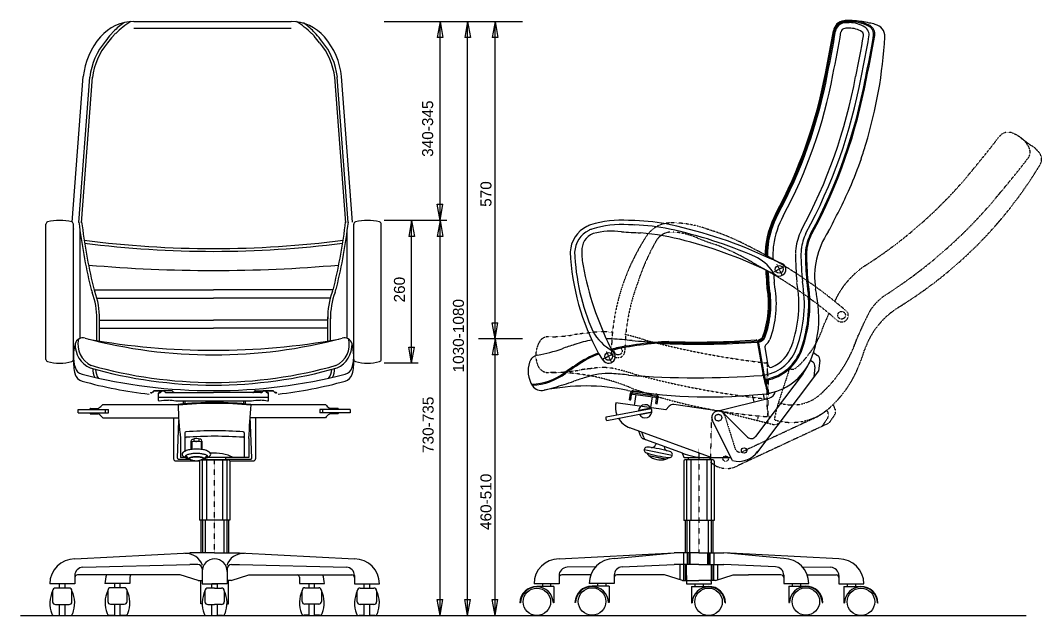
# Model space of a CAD drawing. Header units: millimetres. Extents: x 3929 to 9958, y 1973 to 3963.
# Drawn here: x 3929 to 5786, y 2880 to 3963 of the extents above; entities that cross this region are included whole.
import ezdxf

# ---------------------------------------------------------------- set-up
doc = ezdxf.new("R2010")
doc.units = ezdxf.units.MM
doc.linetypes.add('AKS1', pattern=[0.024, 0.01, -0.002, 0, -0.002, 0.01])
doc.linetypes.add('NOKTALI', pattern=[0.001, 0, -0.001])
for name, color, linetype in [('4', 1, 'NOKTALI'), ('axis', 40, 'AKS1'), ('chair', 250, 'Continuous'), ('dim', 4, 'Continuous'), ('size', 3, 'Continuous')]:
    doc.layers.add(name, color=color, linetype=linetype)
doc.styles.get("Standard").update_dxf_attribs({"font": 'arial.ttf'})

msp = doc.modelspace()

# ---------------------------------------------------------------- linework, layer by layer
at = {"color": 5}
msp.add_line((3928.6, 2880.2), (5758.3, 2880.2), dxfattribs=at)
at = {"layer": '4', "linetype": 'NOKTALI'}
for p, q in [((5015.1, 3349.2), (5015.5, 3349.2)), ((5286.9, 3337.6), (5286, 3276.3)), ((5327, 3327.4), (5307.9, 3269.4)), ((5288.8, 3305.2), (5287.9, 3244.1)), ((5201, 3251.9), (5296.5, 3228.1)), ((5395.2, 3253.6), (5397.4, 3248.8)), ((5406.5, 3263.6), (5410.6, 3254.9)), ((5184.1, 3159.3), (5185.9, 3240.4)), ((5209.7, 3243.8), (5228.4, 3184)), ((5371.9, 3238.8), (5241.8, 3178.1)), ((5270.8, 3243.4), (5268.7, 3235.1)), ((5290.7, 3242.5), (5287.6, 3230.4)), ((5287.7, 3243.3), (5290.7, 3242.5)), ((5396.6, 3239.1), (5386, 3223.8)), ((5409.7, 3245.3), (5399.1, 3230)), ((5399.1, 3230), (5233, 3152.5))]:
    msp.add_line(p, q, dxfattribs=at)
for centre, radius in [((5422.3, 3426.3), 7), ((5016, 3361.2), 7), ((5198.1, 3240.1), 6.09), ((5211.3, 3165.5), 4.87)]:
    msp.add_circle(centre, radius, dxfattribs=at)
for centre, radius, start, end in [((5725.1, 3739.2), 20, 60.2109, 142.4578), ((5715.5, 3705.9), 54.3, 29.4104, 68.9499), ((4099.8, 4988.2), 2029.7, 320.2265, 322.4578), ((5910.7, 3948.6), 257.2, 230.6482, 236.1314), ((5738.9, 3688.8), 54.3, 42.5878, 58.3729), ((5746.2, 3723.2), 19, 322.1273, 29.4104), ((5766, 3710.1), 20, 328.9636, 50.2816), ((5125.1, 4096.9), 768.6, 301.7583, 328.8813), ((4107.7, 4997.5), 2094.7, 319.805, 322.1273), ((5028.9, 4203.7), 813.8, 302.3848, 320.8262), ((5028.9, 4203.7), 878.8, 302.4706, 320.8038), ((5112.1, 3540.6), 53.7, 90.1792, 146.7505), ((5112.5, 3400.8), 193.6, 70.0747, 90.1792), ((5392.1, 3357.1), 388.5, 146.7505, 179.3727), ((5113.4, 3544.3), 33.4, 85.6583, 150.6064), ((5105.6, 3441.3), 136.8, 66.4502, 85.6583), ((5436.3, 4279.7), 764.6, 248.8342, 251.4492), ((5142.3, 3454.7), 133, 69.3529, 74.2227), ((5070.8, 3217.6), 380.5, 62.0328, 71.8611), ((5438.8, 3361), 406.9, 150.6064, 162.1198), ((5029.6, 3131.6), 453.7, 58.4583, 68.8876), ((4879.8, 2796.3), 842.7, 50.8609, 63.9972), ((4887.6, 2807.5), 805.6, 49.1375, 61.9109), ((5559.5, 3378.3), 167.5, 124.4175, 144.0075), ((5392.1, 3357.1), 364.1, 159.268, 179.3747), ((5595.1, 3358.5), 208, 145.3542, 149.6556), ((6078.7, 3122.2), 745.9, 152.7594, 153.7877), ((5559.5, 3378.3), 102.5, 124.9712, 144.0075), ((4895.6, 2800.1), 829.8, 49.6641, 51.5456), ((5601.4, 3316.6), 145.1, 117.9606, 161.1179), ((5595.1, 3358.5), 143, 145.3542, 148.9999), ((6078.7, 3122.2), 745.9, 155.6417, 156.9693), ((5422.3, 3426.3), 12.2, 231.7294, 30.9516), ((6078.7, 3122.2), 680.9, 152.9181, 157.1809), ((5226.5, 3458.7), 171, 311.5954, 341.7613), ((4899.8, 3596.5), 525.2, 338.6405, 339.6673), ((4889, 3368.3), 19, 89.2757, 150.4787), ((4892.6, 3647.2), 260, 269.2757, 279.4038), ((4987.6, 3073.6), 321.5, 95.0925, 99.4038), ((4968.9, 3248.3), 145.9, 93.7187, 93.8775), ((4988, 3221.7), 174.5, 84.2393, 99.4098), ((4891.3, 2827.4), 580.4, 72.8048, 76.3942), ((4988, 3221.7), 174.5, 75.6873, 76.1978), ((5455.3, 4840.2), 1510.2, 254.9396, 263.5279), ((5226.5, 3458.7), 236, 312.3967, 342.1169), ((4899.8, 3596.5), 590.2, 337.3404, 339.5109), ((4915.1, 3353.5), 49, 150.4787, 202.8512), ((5175.7, 3449.2), 300.8, 335.6972, 343.4633), ((5015.6, 3361.2), 12, 179.3727, 267.4853), ((5016, 3361.2), 12, 267.4853, 359.3747), ((4888.4, 3342.2), 20, 202.8512, 272.431), ((4892.6, 3647.2), 325, 269.2757, 279.4038), ((4987.6, 3073.6), 256.5, 94.412, 99.4038), ((4987.6, 3073.6), 256.5, 95.0925, 99.4038), ((4988, 3221.7), 109.5, 75.6873, 100.5927), ((4891.3, 2827.4), 515.4, 72.6756, 76.0935), ((5284.9, 3337.6), 2, 359.1553, 83.5279), ((5623.2, 3341.3), 336.3, 180.6088, 186.1821), ((5328.8, 3326.6), 2, 70.8476, 158.1871), ((5332.6, 3339.8), 11.7, 254.4408, 308.8987), ((5265.9, 3408.6), 202, 311.581, 335.6722), ((4897.5, 2952.2), 370.2, 67.5157, 91.1711), ((5455.3, 4840.2), 1575.2, 254.8938, 263.7468), ((5355.2, 4181.5), 942, 250.3923, 265.7756), ((5284, 3276.4), 2, 263.7468, 359.1553), ((5592.6, 3278.6), 306.6, 180.4284, 186.4642), ((5309.8, 3268.8), 2, 161.7553, 252.2668), ((5332.6, 3340.2), 77, 252.2668, 313.5274), ((5198.1, 3240.1), 12.2, 17.3904, 178.7054), ((5574.5, 3186.9), 279.1, 162.8835, 169.4929), ((5331.2, 3335), 103.6, 253.3556, 311.581), ((5322.4, 3342.7), 115.1, 294.495, 309.2709), ((5401.7, 3250.8), 9.74, 325.1735, 25), ((5285.9, 3244.1), 2, 265.7756, 359.1553), ((5300, 3242.3), 14.6, 255.9989, 321.7713), ((5302.1, 3237.6), 2, 161.7553, 253.3556), ((5388.6, 3244.7), 9.74, 325.1735, 25), ((5237.7, 3187), 9.74, 197.3915, 295), ((5213.2, 3189.6), 42, 226.1384, 298.0434)]:
    msp.add_arc(centre, radius, start, end, dxfattribs=at)
at = {"layer": 'axis'}
for p, q in [((5317.1, 3513.9), (5299.3, 3505.3)), ((5304.3, 3519.1), (5313.3, 3500.2)), ((5006.7, 3355.4), (4988.8, 3346.9)), ((4994.3, 3360.1), (5003, 3341.7)), ((4994.3, 3360.1), (5003, 3341.7))]:
    msp.add_line(p, q, dxfattribs=at)
at = {"layer": 'axis', "linetype": 'AKS1'}
for p, q in [((5162.8, 3183.4), (5162.8, 2994.1)), ((4281.8, 2994.2), (4281.8, 3163.5))]:
    msp.add_line(p, q, dxfattribs=at)
at = {"layer": 'chair'}
for p, q in [((4134.8, 3960.6), (4420.9, 3960.6)), ((4134.8, 3948.5), (4420.9, 3948.5)), ((4022.8, 3595.9), (4042.8, 3860.6)), ((4034.9, 3595), (4054.9, 3859.6)), ((4039.8, 3594.6), (4059.8, 3859.3)), ((4520.2, 3594.6), (4500.2, 3859.3)), ((4525, 3595), (4505, 3859.6)), ((4532.8, 3595.9), (4512.8, 3860.6)), ((3975, 3345.9), (3975, 3592.2)), ((3975, 3352.1), (3975, 3586.1)), ((4025, 3342.2), (4025, 3592.2)), ((4535, 3342.2), (4535, 3592.2)), ((4585, 3345.9), (4585, 3592.2)), ((4585, 3352.1), (4585, 3586.1)), ((4037, 3384.2), (4037, 3579.2)), ((4522.9, 3384.2), (4522.9, 3579.2)), ((4062.7, 3472.7), (4280, 3472.7)), ((4067.7, 3457.7), (4280, 3457.7)), ((4497.2, 3472.7), (4280, 3472.7)), ((4492.3, 3457.7), (4280, 3457.7)), ((4067.5, 3380.3), (4067.5, 3420.5)), ((4072.5, 3379.4), (4072.5, 3423.2)), ((4487.5, 3379.4), (4487.5, 3423.2)), ((4492.5, 3380.3), (4492.5, 3420.5)), ((4072.5, 3417.7), (4280, 3417.7)), ((4072.5, 3402.7), (4280, 3402.7)), ((4487.5, 3417.7), (4280, 3417.7)), ((4487.5, 3402.7), (4280, 3402.7)), ((5269, 3379.8), (5279.7, 3317.4)), ((5270.6, 3379.5), (5280.9, 3319.5)), ((5282.8, 3367.9), (5288.3, 3335.6)), ((5006.7, 3355.4), (4988.8, 3346.9)), ((5365.8, 3344.5), (5370, 3341.4)), ((5371.1, 3358.7), (5378.7, 3352.9)), ((5382.5, 3344), (5380.3, 3325.5)), ((5380.3, 3325.5), (5267.3, 3175.6)), ((5373.8, 3332.4), (5371.6, 3314)), ((5352.2, 3320.6), (5265.8, 3205.9)), ((4170.8, 3288.2), (4168.5, 3285.9)), ((4170.7, 3288.3), (4168.6, 3286.1)), ((4172.1, 3288.9), (4188.9, 3288.9)), ((4188.9, 3288.8), (4172.2, 3288.8)), ((4185.7, 3288.3), (4183.4, 3286)), ((4203.8, 3288.9), (4187.1, 3288.9)), ((4190.3, 3288.3), (4192.4, 3286.1)), ((4190.3, 3288.2), (4192.5, 3286.1)), ((4205.2, 3288.3), (4207.4, 3286.1)), ((4354.7, 3288.3), (4352.5, 3286.1)), ((4354.6, 3288.2), (4352.5, 3286.1)), ((4356, 3288.8), (4372.8, 3288.8)), ((4369.7, 3288.3), (4367.5, 3286.1)), ((4369.6, 3288.2), (4367.5, 3286.1)), ((4371, 3288.8), (4387.8, 3288.8)), ((4387.8, 3288.9), (4371.1, 3288.9)), ((4374.2, 3288.3), (4376.4, 3286.1)), ((4374.2, 3288.2), (4376.5, 3285.9)), ((4389.2, 3288.3), (4391.4, 3286.1)), ((4389.2, 3288.2), (4391.5, 3285.9)), ((5043.7, 3288.8), (5084.4, 3283.1)), ((4166, 3285.6), (4167.2, 3285.6)), ((4167.6, 3285.5), (4166, 3285.5)), ((4179.9, 3271.3), (4179.9, 3284.6)), ((4379.9, 3276.6), (4179.9, 3276.6)), ((4182.5, 3285.6), (4180.9, 3285.6)), ((4181.3, 3270.3), (4181.3, 3270.3)), ((4193.9, 3285.6), (4280, 3285.6)), ((4348.6, 3270.3), (4211.2, 3270.3)), ((4225.3, 3265.1), (4225.3, 3270.3)), ((4228.3, 3265.4), (4228.3, 3270.3)), ((4366.1, 3285.6), (4280, 3285.6)), ((4335, 3265.3), (4335, 3270.3)), ((4338, 3265.1), (4338, 3270.3)), ((4377.3, 3285.5), (4378.9, 3285.5)), ((4378.9, 3285.6), (4377.8, 3285.6)), ((4378.9, 3270.3), (4378.6, 3270.3)), ((4379.9, 3271.3), (4379.9, 3284.6)), ((4392.3, 3285.5), (4393.9, 3285.5)), ((4393.9, 3285.6), (4392.8, 3285.6)), ((5036.4, 3272.6), (5038.1, 3284.6)), ((5036.4, 3272.6), (5038.9, 3272.3)), ((5038.9, 3272.3), (5040.2, 3281.4)), ((5042.4, 3283.1), (5083.6, 3277.3)), ((5043.3, 3285.5), (5083.9, 3279.8)), ((5045.5, 3262.5), (5048.3, 3282.3)), ((5075.4, 3258.3), (5078.2, 3278.1)), ((5084.5, 3265.9), (5085.8, 3275)), ((5087, 3265.5), (5088.6, 3277.5)), ((5195.2, 3251.9), (5290.6, 3275.7)), ((5259.8, 3281.2), (5262.8, 3268.8)), ((5279.4, 3283.1), (5281.7, 3273.5)), ((4033.5, 3249), (4033.5, 3255)), ((4033.5, 3255), (4088.5, 3255)), ((4055.5, 3255), (4055.5, 3256.5)), ((4056, 3257), (4069.6, 3257)), ((4078.5, 3264), (4215.3, 3264)), ((4083.5, 3249), (4083.5, 3255)), ((4088.5, 3249), (4088.5, 3255)), ((4347.8, 3264), (4483.3, 3264)), ((4528.3, 3255), (4473.3, 3255)), ((4473.3, 3255), (4473.3, 3249)), ((4478.3, 3255), (4478.3, 3249)), ((4505.8, 3257), (4492.3, 3257)), ((4506.3, 3256.5), (4506.3, 3255)), ((4528.3, 3255), (4528.3, 3249)), ((4994.2, 3241.6), (5075.8, 3257)), ((4995.4, 3235.2), (5077, 3250.7)), ((5011.8, 3267.3), (5011.2, 3263.8)), ((5102.5, 3254.5), (5011.8, 3267.3)), ((5053.2, 3253.6), (5075.4, 3257.8)), ((5084.5, 3265.9), (5087, 3265.5)), ((5102.5, 3254.5), (5108.7, 3260.9)), ((5199.8, 3252.2), (5117, 3263.8)), ((4033.5, 3249), (4088.5, 3249)), ((4055.5, 3247.5), (4055.5, 3249)), ((4056, 3247), (4069.5, 3247)), ((4078.5, 3240), (4216.4, 3240)), ((4207.3, 3240), (4207.3, 3165.5)), ((4214.4, 3166.6), (4216.7, 3235.2)), ((4483.3, 3240), (4346.5, 3240)), ((4349.3, 3166.6), (4346.7, 3242.5)), ((4356.3, 3240), (4356.3, 3165.5)), ((4528.3, 3249), (4473.3, 3249)), ((4505.8, 3247), (4492.3, 3247)), ((4506.3, 3249), (4506.3, 3247.5)), ((5054.7, 3245.7), (5077, 3249.9)), ((5223.7, 3162.2), (5187.2, 3234.6)), ((5206.6, 3248.8), (5251.2, 3204.8)), ((5187.1, 3167.1), (5037, 3221.7)), ((5056.9, 3205.8), (5053.3, 3215.8)), ((5062.5, 3203.8), (5058.9, 3213.7)), ((4219.8, 3202.2), (4219.8, 3167.4)), ((4227.8, 3212.2), (4227.8, 3206.3)), ((4227.8, 3206.3), (4227.8, 3179.1)), ((4238.7, 3196.7), (4238.7, 3182.4)), ((4240.2, 3196.1), (4240.2, 3182.4)), ((4244.2, 3201.3), (4244.2, 3196.7)), ((4247.5, 3196.9), (4248.7, 3196.9)), ((4253.2, 3201.6), (4253.2, 3196.6)), ((4257.2, 3195.9), (4257.2, 3182.4)), ((4258.7, 3197.1), (4258.7, 3182.4)), ((4335.8, 3212.2), (4335.8, 3206.3)), ((4335.8, 3206.3), (4335.8, 3167.4)), ((4343.8, 3202.2), (4343.8, 3167.4)), ((5132.9, 3175.4), (5061.3, 3201.5)), ((5063.4, 3182.4), (5114.3, 3171.7)), ((5084.4, 3193), (5083.7, 3190.9)), ((4211.3, 3161.5), (4254.3, 3161.5)), ((4216.4, 3164.5), (4237.6, 3164.5)), ((4229.3, 3167.4), (4219.8, 3167.4)), ((4227.8, 3168.1), (4227.8, 3167.4)), ((4254.3, 3161.5), (4254.3, 3053.5)), ((4256.3, 3163.5), (4307.3, 3163.5)), ((4307.7, 3163.5), (4257.4, 3163.5)), ((4259.3, 3163.5), (4259.3, 3053.5)), ((4259.7, 3164.5), (4262.3, 3164.5)), ((4262.3, 3165.6), (4262.3, 3163.5)), ((4267.3, 3163.5), (4267.3, 3053.5)), ((4343.8, 3167.4), (4268.1, 3167.4)), ((4296.3, 3163.5), (4296.3, 3053.5)), ((4301.3, 3167.4), (4301.3, 3163.5)), ((4301.3, 3164.5), (4347.3, 3164.5)), ((4304.3, 3163.5), (4304.3, 3053.5)), ((4309.3, 3161.5), (4309.3, 3053.5)), ((4309.3, 3161.5), (4352.3, 3161.5)), ((5071.6, 3171.4), (5071.5, 3171)), ((5071.5, 3171), (5102.4, 3164.5)), ((5071.6, 3171.4), (5102.5, 3164.9)), ((5102.5, 3164.9), (5102.4, 3164.5)), ((5136, 3167.1), (5132.9, 3175.4)), ((5135.3, 3161.2), (5135.3, 3053.2)), ((5221.2, 3167.1), (5136, 3167.1)), ((5188.3, 3163.2), (5137.3, 3163.2)), ((5140.3, 3163.2), (5140.3, 3053.2)), ((5143.3, 3167.1), (5143.3, 3163.2)), ((5148.3, 3163.2), (5148.3, 3053.2)), ((5177.3, 3163.2), (5177.3, 3053.2)), ((5182.3, 3167.1), (5182.3, 3163.2)), ((5185.3, 3163.2), (5185.3, 3053.2)), ((5190.3, 3161.2), (5190.3, 3053.2)), ((4309.3, 3053.5), (4254.3, 3053.5)), ((4256.8, 3053.5), (4256.8, 2994.4)), ((4259.8, 3053.5), (4259.8, 2994.4)), ((4264.8, 3053.5), (4264.8, 2994.4)), ((4298.8, 3053.5), (4298.8, 2994.4)), ((4303.8, 3053.5), (4303.8, 2994.4)), ((4306.8, 3053.5), (4306.8, 2994.4)), ((5190.3, 3053.2), (5135.3, 3053.2)), ((5137.8, 3053.2), (5137.8, 2994.1)), ((5140.8, 3053.2), (5140.8, 2994.1)), ((5145.8, 3053.2), (5145.8, 2994.1)), ((5179.8, 3053.2), (5179.8, 2994.1)), ((5184.8, 3053.2), (5184.8, 2994.1)), ((5187.8, 3053.2), (5187.8, 2994.1)), ((4027.5, 2983.2), (4236.8, 2994.2)), ((4281.8, 2994.2), (4236.8, 2994.2)), ((4281.8, 2994.2), (4326.8, 2994.2)), ((4326.8, 2994.2), (4536.2, 2983.2)), ((4908.3, 2983.1), (5117.8, 2994.1)), ((5008.6, 2983.8), (5117.8, 2994.1)), ((5162.8, 2994.1), (5117.8, 2994.1)), ((5162.8, 2994.1), (5117.8, 2994.1)), ((5135.1, 2973.1), (5135.1, 2994.1)), ((5142.1, 2973.1), (5142.1, 2994.1)), ((5145.1, 2973.1), (5145.1, 2994.1)), ((5146.6, 2973.1), (5146.6, 2994.1)), ((5162.8, 2994.1), (5207.8, 2994.1)), ((5162.8, 2994.1), (5207.8, 2994.1)), ((5179, 2973.1), (5179, 2994.1)), ((5180.5, 2973.1), (5180.5, 2994.1)), ((5183.5, 2973.1), (5183.5, 2994.1)), ((5190.5, 2973.1), (5190.5, 2994.1)), ((5317, 2983.8), (5207.8, 2994.1)), ((5417.3, 2983.1), (5207.8, 2994.1)), ((4042.2, 2968), (4236.8, 2973.2)), ((4251.1, 2973.2), (4236.8, 2973.2)), ((4312.6, 2973.2), (4326.8, 2973.2)), ((4326.8, 2973.2), (4521.5, 2968)), ((5023.3, 2968.6), (5117.8, 2973.1)), ((5162.8, 2973.1), (5117.8, 2973.1)), ((5128.5, 2945.4), (5128.5, 2973.1)), ((5135.5, 2944.1), (5135.5, 2973.1)), ((5138.5, 2944.1), (5138.5, 2973.1)), ((5140, 2944.1), (5140, 2973.1)), ((5162.8, 2973.1), (5207.8, 2973.1)), ((5185.5, 2944.1), (5185.5, 2973.1)), ((5187, 2944.1), (5187, 2973.1)), ((5190, 2944.1), (5190, 2973.1)), ((5197, 2945.4), (5197, 2973.1)), ((5302.3, 2968.6), (5207.8, 2973.1)), ((4172.3, 2954.2), (4032.5, 2954.2)), ((4219.3, 2954.2), (4172.3, 2954.2)), ((4251.8, 2944.1), (4219.3, 2954.2)), ((4259.1, 2965.2), (4259.1, 2937.7)), ((4304.6, 2965.2), (4304.6, 2937.7)), ((4311.8, 2944.1), (4344.3, 2954.2)), ((4344.3, 2954.2), (4391.3, 2954.2)), ((4391.3, 2954.2), (4531.2, 2954.2)), ((4965.9, 2954.1), (4913.3, 2954.1)), ((4975.1, 2969), (4923, 2967.9)), ((5008.6, 2953.6), (5008.6, 2938.3)), ((5008.6, 2953.6), (5008.6, 2938.3)), ((5100.4, 2954.1), (5013.6, 2954.1)), ((5132.8, 2944.1), (5100.3, 2954.1)), ((5100.3, 2954.1), (5100.4, 2954.1)), ((5192.8, 2944.1), (5225.3, 2954.1)), ((5225.3, 2954.1), (5252.8, 2954.1)), ((5312, 2954.1), (5252.8, 2954.1)), ((5317, 2953.6), (5317, 2938.3)), ((5317, 2953.6), (5317, 2938.3)), ((5350.5, 2969), (5402.6, 2967.9)), ((5359.7, 2954.1), (5412.3, 2954.1)), ((4027.5, 2937.7), (3982, 2937.7)), ((4009.7, 2937.7), (3999.7, 2937.7)), ((3999.7, 2930.2), (3999.7, 2937.7)), ((4009.7, 2930.2), (4009.7, 2937.7)), ((4027.5, 2953), (4027.5, 2937.7)), ((4127.8, 2938.3), (4082.3, 2938.3)), ((4100, 2930.8), (4100, 2938.3)), ((4110, 2938.3), (4100, 2938.3)), ((4110, 2930.8), (4110, 2938.3)), ((4127.8, 2949.8), (4127.8, 2938.3)), ((4251.8, 2944.1), (4259.1, 2944.1)), ((4256.8, 2901.7), (4256.8, 2944.1)), ((4259.1, 2937.7), (4281.8, 2937.7)), ((4276.8, 2930.2), (4276.8, 2937.7)), ((4281.8, 2937.7), (4276.8, 2937.7)), ((4304.6, 2937.7), (4281.8, 2937.7)), ((4281.8, 2937.7), (4286.8, 2937.7)), ((4286.8, 2930.2), (4286.8, 2937.7)), ((4311.8, 2944.1), (4304.6, 2944.1)), ((4306.8, 2901.7), (4306.8, 2944.1)), ((4435.9, 2949.8), (4435.9, 2938.3)), ((4435.9, 2938.3), (4481.4, 2938.3)), ((4453.6, 2938.3), (4463.6, 2938.3)), ((4453.6, 2930.8), (4453.6, 2938.3)), ((4463.6, 2930.8), (4463.6, 2938.3)), ((4536.2, 2953), (4536.2, 2937.7)), ((4536.2, 2937.7), (4581.7, 2937.7)), ((4553.9, 2930.2), (4553.9, 2937.7)), ((4553.9, 2937.7), (4563.9, 2937.7)), ((4563.9, 2930.2), (4563.9, 2937.7)), ((4908.3, 2937.6), (4862.8, 2937.6)), ((4893, 2937.6), (4878, 2937.6)), ((4878, 2937.6), (4878, 2933.1)), ((4893, 2937.6), (4893, 2933.1)), ((4908.3, 2952.9), (4908.3, 2937.6)), ((5008.6, 2938.3), (4963.1, 2938.3)), ((4978.3, 2938.3), (4978.3, 2933.8)), ((4993.3, 2938.3), (4978.3, 2938.3)), ((4990.8, 2938.3), (4980.8, 2938.3)), ((4993.3, 2938.3), (4993.3, 2933.8)), ((5008.6, 2949.8), (5008.6, 2938.3)), ((5132.8, 2944.1), (5162.8, 2944.1)), ((5140, 2953), (5140, 2937.7)), ((5140, 2949.2), (5140, 2937.7)), ((5140, 2944.1), (5140, 2937.7)), ((5140, 2937.7), (5185.5, 2937.7)), ((5155.3, 2937.7), (5155.3, 2933.2)), ((5155.3, 2937.7), (5170.3, 2937.7)), ((5157.8, 2937.7), (5167.8, 2937.7)), ((5192.8, 2944.1), (5162.8, 2944.1)), ((5170.3, 2937.7), (5170.3, 2933.2)), ((5317, 2949.8), (5317, 2938.3)), ((5317, 2938.3), (5362.5, 2938.3)), ((5332.3, 2938.3), (5347.3, 2938.3)), ((5332.3, 2938.3), (5332.3, 2933.8)), ((5334.8, 2938.3), (5344.8, 2938.3)), ((5347.3, 2938.3), (5347.3, 2933.8)), ((5417.3, 2952.9), (5417.3, 2937.6)), ((5417.3, 2937.6), (5462.8, 2937.6)), ((5432.5, 2937.6), (5432.5, 2933.1)), ((5432.5, 2937.6), (5447.5, 2937.6)), ((5447.5, 2937.6), (5447.5, 2933.1)), ((3987.2, 2925.2), (3987.2, 2905.2)), ((4017.2, 2930.2), (3992.2, 2930.2)), ((4022.2, 2905.2), (4022.2, 2925.2)), ((4087.5, 2925.8), (4087.5, 2905.8)), ((4117.5, 2930.8), (4092.5, 2930.8)), ((4122.5, 2905.8), (4122.5, 2925.8)), ((4264.3, 2925.2), (4264.3, 2905.2)), ((4281.8, 2930.2), (4269.3, 2930.2)), ((4281.8, 2930.2), (4294.3, 2930.2)), ((4299.3, 2925.2), (4299.3, 2905.2)), ((4441.1, 2905.8), (4441.1, 2925.8)), ((4446.1, 2930.8), (4471.1, 2930.8)), ((4476.1, 2925.8), (4476.1, 2905.8)), ((4541.4, 2905.2), (4541.4, 2925.2)), ((4546.4, 2930.2), (4571.4, 2930.2)), ((4576.4, 2925.2), (4576.4, 2905.2)), ((4899, 2933.1), (4868, 2933.1)), ((4899, 2933.1), (4899, 2903.1)), ((4999.3, 2933.8), (4968.3, 2933.8)), ((4999.3, 2933.8), (4999.3, 2903.8)), ((5149.3, 2933.2), (5180.3, 2933.2)), ((5149.3, 2933.2), (5149.3, 2903.2)), ((5326.3, 2933.8), (5326.3, 2903.8)), ((5326.3, 2933.8), (5357.3, 2933.8)), ((5426.5, 2933.1), (5457.5, 2933.1)), ((5426.5, 2933.1), (5426.5, 2903.1)), ((3992.2, 2900.2), (4017.2, 2900.2)), ((3999.7, 2880.2), (3999.7, 2900.2)), ((4009.7, 2880.2), (4009.7, 2900.2)), ((4092.5, 2900.8), (4117.5, 2900.8)), ((4100, 2880.8), (4100, 2900.8)), ((4110, 2880.8), (4110, 2900.8)), ((4259.4, 2901.7), (4256.8, 2901.7)), ((4269.3, 2900.2), (4281.8, 2900.2)), ((4276.8, 2880.2), (4276.8, 2900.2)), ((4294.3, 2900.2), (4281.8, 2900.2)), ((4286.8, 2880.2), (4286.8, 2900.2)), ((4304.3, 2901.7), (4306.8, 2901.7)), ((4471.1, 2900.8), (4446.1, 2900.8)), ((4453.6, 2880.8), (4453.6, 2900.8)), ((4463.6, 2880.8), (4463.6, 2900.8)), ((4571.4, 2900.2), (4546.4, 2900.2)), ((4553.9, 2880.2), (4553.9, 2900.2)), ((4563.9, 2880.2), (4563.9, 2900.2)), ((4838.1, 2903.1), (4837, 2903.1)), ((4899, 2903.1), (4898, 2903.1)), ((4938.4, 2903.8), (4937.3, 2903.8)), ((4999.3, 2903.8), (4998.3, 2903.8)), ((5149.3, 2903.2), (5150.4, 2903.2)), ((5210.2, 2903.2), (5211.3, 2903.2)), ((5326.3, 2903.8), (5327.3, 2903.8)), ((5387.2, 2903.8), (5388.3, 2903.8)), ((5426.5, 2903.1), (5427.6, 2903.1)), ((5487.5, 2903.1), (5488.5, 2903.1)), ((3990.5, 2880.2), (3999.7, 2880.2)), ((4009.7, 2880.2), (4018.9, 2880.2)), ((4090.8, 2880.8), (4100, 2880.8)), ((4110, 2880.8), (4119.2, 2880.8)), ((4267.6, 2880.2), (4276.8, 2880.2)), ((4296, 2880.2), (4286.8, 2880.2)), ((4453.6, 2880.8), (4444.4, 2880.8)), ((4472.8, 2880.8), (4463.6, 2880.8)), ((4553.9, 2880.2), (4544.7, 2880.2)), ((4573.1, 2880.2), (4563.9, 2880.2))]:
    msp.add_line(p, q, dxfattribs=at)
for points in [[(4261.4, 3165.4, 0.036172), (4267.1, 3167, 0.092461), (4273.3, 3170.7, 0.21798), (4274.7, 3173.6, 0.21798), (4273.3, 3176.5, 0.092461), (4267.1, 3180.1, 0.049145), (4259.3, 3182.1, 0.036789), (4248.7, 3182.9, 0.036789), (4238, 3182.1, 0.049145), (4230.3, 3180.1, 0.092461), (4224, 3176.5, 0.21798), (4222.7, 3173.6, 0.21798), (4224, 3170.7, 0.092461), (4230.3, 3167, 0.036172), (4236, 3165.4, 0.036789)], [(4248.7, 3174.9, 0.027109), (4240.4, 3174.4, 0.037151), (4234.4, 3173.3, 0.077239), (4229.3, 3171.1, 0.25681), (4228.5, 3169.6, 0.25681), (4229.3, 3168, 0.077239), (4234.4, 3165.8, 0.00948), (4235.9, 3165.4, 0.027109)], [(4248.7, 3168.9, 0.022037), (4243.3, 3168.6, 0.03052), (4239.5, 3168.1, 0.066451), (4236.1, 3166.9, 0.280855), (4235.6, 3166.1, 0.20662), (4235.9, 3165.5, 0.005002)], [(4248.7, 3168.4, 0.022037), (4243.3, 3168.1, 0.03052), (4239.6, 3167.6, 0.070109), (4236, 3166.3, 0.247535)], [(4261.4, 3165.4, 0.00948), (4263, 3165.8, 0.077239), (4268, 3168, 0.25681), (4268.9, 3169.6, 0.25681), (4268, 3171.1, 0.077239), (4263, 3173.3, 0.037151), (4257, 3174.4, 0.027109), (4248.7, 3174.9, 0.027109)], [(4261.5, 3165.5, 0.20662), (4261.7, 3166.1, 0.280855), (4261.3, 3166.9, 0.066451), (4257.9, 3168.1, 0.03052), (4254.1, 3168.6, 0.022037), (4248.7, 3168.9, 0.022037)], [(4261, 3166.4, 0.065168), (4257.8, 3167.6, 0.03052), (4254, 3168.1, 0.022037), (4248.7, 3168.4, 0.022037)]]:
    msp.add_lwpolyline(points, format="xyb", dxfattribs=at)
for centre, radius in [((5308.7, 3509.8), 7), ((4998.4, 3351.4), 7), ((5198.1, 3240.1), 6.09), ((5244.8, 3180.4), 4.87), ((4868, 2905.1), 25), ((4968.3, 2905.8), 25), ((5180.3, 2905.2), 25), ((5357.3, 2905.8), 25), ((5457.5, 2905.1), 25)]:
    msp.add_circle(centre, radius, dxfattribs=at)
for centre, radius, start, end in [((4134.8, 3880.6), 80, 90, 139.3387), ((4212.7, 3824.8), 164.4, 125.7081, 134.179), ((4212.7, 3824.8), 159.1, 121.5413, 134.179), ((4420.9, 3880.6), 80, 40.6655, 90.0041), ((4347.3, 3824.8), 159.1, 45.821, 58.4587), ((4347.3, 3824.8), 164.4, 45.821, 54.2919), ((5429.1, 3940.2), 22, 97.1447, 170.4578), ((5429.1, 3940.2), 20, 97.1135, 170.4578), ((5429.1, 3940.2), 18, 97.0765, 170.4578), ((5434.8, 3899.8), 62.7, 88.2485, 97.8024), ((5434.8, 3899.8), 60.7, 88.213, 97.8024), ((5434.8, 3899.8), 58.7, 88.5989, 97.8024), ((5436.3, 3906.3), 52.3, 57.4104, 90), ((5437.3, 3886.3), 76.2, 61.211, 90.4078), ((5437.3, 3886.3), 74.2, 62.6335, 90.4369), ((5427.7, 3757.5), 205.3, 77.4002, 84.816), ((5464.9, 3902.1), 56.3, 70.5878, 82.2896), ((4156, 3886.7), 80.5, 135.9943, 140.9549), ((4156, 3886.7), 75.6, 135.9943, 140.9549), ((4403.9, 3886.7), 75.6, 39.0451, 44.0057), ((4403.9, 3886.7), 80.5, 39.0451, 44.0057), ((3407.7, 4280), 2027.7, 348.2265, 350.4578), ((3407.7, 4280), 2029.7, 348.2265, 350.4578), ((3407.7, 4280), 2031.7, 348.2265, 350.4578), ((3407.7, 4280), 2041.7, 348.2265, 350.4578), ((5429.1, 3940.2), 8, 97.0765, 170.4578), ((5434.8, 3899.8), 48.7, 88.5989, 97.8024), ((5436.3, 3906.3), 42.3, 57.4104, 90), ((5455.3, 3936), 7, 350.1273, 57.4104), ((5455.3, 3936), 17, 350.1273, 57.4104), ((5463.6, 3937.1), 17, 350.1975, 62.6335), ((5465.8, 3938.2), 17, 350.2372, 61.211), ((5478.9, 3933.8), 22, 356.9636, 78.2816), ((4174.6, 3846.4), 132.5, 139.3387, 173.8517), ((4174.6, 3846.4), 120.4, 139.3387, 173.8517), ((4174.6, 3846.4), 115.5, 139.3387, 173.8517), ((4214.2, 3829), 162.3, 138.0838, 143.8261), ((4214.2, 3829), 157.4, 138.0838, 143.8261), ((4345.7, 3829), 157.4, 36.1739, 41.9162), ((4345.7, 3829), 162.3, 36.1739, 41.9162), ((4385.4, 3846.4), 115.5, 6.1483, 40.6613), ((4385.4, 3846.4), 120.4, 6.1483, 40.6613), ((4381.1, 3846.4), 132.5, 6.1525, 40.6655), ((3410.3, 4291.9), 2082.7, 348.0519, 350.1273), ((3410.3, 4291.9), 2092.7, 348.0557, 350.1273), ((3410.3, 4291.9), 2100.7, 348.0586, 350.2372), ((4674.9, 3978.4), 827.3, 343.0562, 356.813), ((3410.3, 4291.9), 2102.7, 348.0594, 350.2372), ((4524.8, 4029.8), 883.3, 331.6453, 349.3261), ((4524.8, 4029.8), 885.3, 331.6461, 349.3261), ((4524.8, 4029.8), 887.3, 331.6461, 349.3261), ((4524.8, 4029.8), 897.3, 331.8863, 349.3261), ((4524.8, 4029.8), 938.4, 331.3721, 349.6226), ((4524.8, 4029.8), 948.4, 331.3918, 349.6143), ((4524.8, 4029.8), 956.4, 331.6461, 349.6077), ((4524.8, 4029.8), 958.4, 331.6461, 349.6061), ((5033.1, 3859.5), 450, 340.8168, 344.2406), ((4596.4, 4011.5), 912.5, 337.1599, 340.8168), ((4122.6, 4260), 1446.2, 331.8747, 335.3723), ((5452.3, 3531.8), 169.5, 152.413, 172.0075), ((5452.3, 3531.8), 167.5, 152.4175, 172.0075), ((5452.3, 3531.8), 165.5, 152.4175, 172.0075), ((5452.3, 3531.8), 155.5, 151.0911, 172.0075), ((3979, 3592.2), 4, 104.5077, 180), ((4000, 3511.1), 87.8, 75.4893, 104.5077), ((4021, 3592.2), 4, 0, 75.4893), ((5047.1, 3716.2), 1019.3, 186.7963, 193.5022), ((5047.1, 3716.2), 1014.3, 186.7963, 193.5022), ((3512.9, 3716.2), 1014.3, 346.4978, 353.2037), ((3512.9, 3716.2), 1019.3, 346.4978, 353.2037), ((4539, 3592.2), 4, 104.5107, 180), ((4560, 3511.1), 87.8, 75.4923, 104.5107), ((4581, 3592.2), 4, 0, 75.4923), ((4982.4, 3539.5), 53.7, 115.7333, 177.9706), ((4980.3, 3546.3), 46.7, 108.3451, 117.1686), ((5022.7, 3405.7), 193.6, 86.3858, 107.1718), ((5022.7, 3405.7), 185.6, 86.3858, 107.0943), ((5036.1, 3465.8), 133, 85.664, 90.5337), ((5036.1, 3465.8), 125, 85.664, 90.5337), ((5034.1, 3218.2), 372.5, 78.3438, 88.1721), ((5034.1, 3218.2), 380.5, 78.3438, 88.1721), ((4937.2, 2781.1), 828.2, 64.6429, 77.8935), ((4537.4, 3494.2), 520.1, 170.1377, 170.1629), ((4022.5, 3494.2), 520.1, 9.8371, 9.8623), ((4982.4, 3539.5), 45.7, 115.6208, 177.9706), ((4983, 3544), 33.4, 111.9675, 182.7871), ((4980.2, 3546.3), 38.7, 108.1807, 117.1425), ((5004.6, 3442.6), 136.8, 82.7612, 104.445), ((5086.6, 4340.2), 764.6, 265.1453, 267.7602), ((5018.7, 3124.1), 453.7, 74.7693, 85.1986), ((4937.2, 2781.1), 820.2, 66.4862, 77.8935), ((5452.3, 3531.8), 114.5, 155.0227, 172.0075), ((5452.3, 3531.8), 104.5, 155.193, 172.0075), ((5452.3, 3531.8), 96.5, 152.9712, 172.0075), ((5452.3, 3531.8), 94.5, 152.9712, 172.0075), ((5518.3, 3497), 145.1, 145.9606, 189.1179), ((4280, 5384.7), 1837, 262.6346, 270.0007), ((4280, 5386.2), 1843.6, 262.6861, 270.0007), ((4280, 5384.7), 1837, 269.9993, 277.3654), ((4280, 5386.2), 1843.6, 269.9993, 277.3139), ((4940.6, 2793.4), 793.4, 63.3702, 75.5968), ((5493.1, 3531), 210, 173.3542, 177.6556), ((5493.1, 3531), 208, 173.3542, 177.6556), ((5493.1, 3531), 206, 173.3542, 179.788), ((5493.1, 3531), 196, 173.3542, 181.0664), ((5493.1, 3531), 155, 173.3542, 176.9999), ((5354, 3560.9), 425.8, 182.6279, 208.6457), ((5332.5, 3556), 396.1, 182.0537, 203.6157), ((5092.4, 3542.8), 142.8, 180.1473, 190.8298), ((5230.8, 3460.6), 80, 33.8535, 65.1446), ((6031, 3549.4), 747.9, 180.7594, 181.2189), ((6031, 3549.4), 745.9, 180.7594, 181.2938), ((4979.1, 2760.9), 829.8, 65.9751, 67.8566), ((6031, 3549.4), 692.9, 180.9181, 185.1809), ((5493.1, 3531), 145, 173.3542, 176.9999), ((6031, 3549.4), 682.9, 180.9181, 185.1809), ((5493.1, 3531), 137, 173.3542, 176.9999), ((6031, 3549.4), 674.9, 180.9181, 185.1809), ((5493.1, 3531), 135, 173.3542, 176.9999), ((6031, 3549.4), 672.9, 180.9181, 185.1809), ((4280, 6101.6), 2593.9, 264.9673, 270.0003), ((4280, 6101.6), 2593.9, 269.9997, 275.0327), ((5505.7, 3618.4), 562.9, 190.4852, 206.3725), ((5308.7, 3509.8), 12.2, 243.8611, 47.2627), ((6031, 3549.4), 747.9, 183.1418, 184.9693), ((6031, 3549.4), 745.9, 183.2266, 184.9693), ((6031, 3549.4), 743.9, 183.3125, 184.9693), ((5467.4, 3826), 365.9, 242.0966, 243.3568), ((-8238964.3, -5526704.4), 9927289, 33.85348938, 33.85351197), ((6031, 3549.4), 733.9, 183.7638, 184.9693), ((5308.7, 3509.8), 12.2, 221.0448, 242.8176), ((4143.5, 3499.3), 90, 193.5022, 200.4706), ((4143.5, 3499.3), 85, 193.5022, 200.4706), ((4416.5, 3499.3), 85, 339.5294, 346.4978), ((4416.5, 3499.3), 90, 339.5294, 346.4978), ((5120.6, 3446.5), 169, 339.5954, 9.7613), ((5120.6, 3446.5), 171, 339.5954, 9.7613), ((5120.6, 3446.5), 173, 339.5954, 9.7613), ((4767.5, 3414.7), 523.2, 6.6405, 7.6673), ((4767.5, 3414.7), 525.2, 6.6405, 7.6673), ((4767.5, 3414.7), 527.2, 6.6405, 7.6673), ((5120.6, 3446.5), 183, 339.5954, 9.7613), ((4767.5, 3414.7), 537.2, 6.6405, 7.6673), ((5120.6, 3446.5), 224, 340.3967, 10.1169), ((5120.6, 3446.5), 234, 340.3967, 10.1169), ((5120.6, 3446.5), 242, 340.3967, 10.1169), ((5120.6, 3446.5), 244, 340.3967, 10.1169), ((5080.2, 3414.2), 300.8, 9.5561, 11.4633), ((3935.9, 3421.8), 131.5, 359.0747, 20.4706), ((3935.9, 3421.8), 136.5, 359.0747, 20.4706), ((4624, 3421.8), 136.5, 159.5294, 180.9253), ((4624, 3421.8), 131.5, 159.5294, 180.9253), ((5080.2, 3414.2), 300.8, 3.6973, 9.5561), ((5178.9, 3420.7), 202, 339.581, 3.6722), ((4042.5, 3370.2), 15, 74.8311, 164.0107), ((4075, 3373.2), 41.9, 166.8829, 245.2169), ((4279.2, 4261.4), 907.1, 255.1269, 270.0481), ((4278.9, 4629.9), 1267.3, 259.7038, 270.0485), ((4280.7, 4261.4), 907.1, 269.9519, 284.8731), ((4281, 4629.9), 1267.3, 269.9515, 280.2962), ((4485, 3373.2), 41.9, 294.7831, 13.1171), ((4517.5, 3370.2), 15, 15.9893, 105.1689), ((4996.8, 3209), 174.5, 99.4727, 109.9757), ((5051, 3443), 93.4, 209.2918, 240.4734), ((4996.8, 3209), 174.5, 86.2531, 90.8569), ((4974.1, 2803.7), 580.4, 83.3707, 86.9601), ((5159.4, 4885.8), 1508.2, 268.0506, 274.0863), ((5267, 3379.4), 2, 9.7211, 94.0863), ((5272.6, 3379.9), 2, 102.3239, 189.7553), ((5269.8, 3391.6), 14, 274.592, 337.1879), ((5269.9, 3391.4), 11.9, 278.4069, 337.2), ((5270, 3391.3), 9.74, 282.8013, 337.2307), ((5269.8, 3391.6), 24, 308.0296, 337.1879), ((4103.7, 3352.6), 78.7, 164.0107, 195.4595), ((4075, 3373.2), 46.9, 178.2358, 245.2169), ((4485, 3373.2), 46.9, 294.7831, 1.7642), ((4456.2, 3352.6), 78.7, 344.5405, 15.9893), ((4824.9, 3609.9), 260, 279.8415, 289.9696), ((5023.5, 3063.4), 321.5, 105.6583, 109.9696), ((4973.1, 3231.6), 145.9, 104.2845, 104.4433), ((4973.1, 3231.6), 145.9, 104.2845, 104.4433), ((5063.5, 3402.8), 71.1, 209.0399, 211.4335), ((5074.6, 3414.4), 86.7, 213.9254, 219.9519), ((5131.5, 2796.5), 582.4, 92.3008, 102.6925), ((5042.1, 3192.5), 176.5, 102.1741, 102.6351), ((5131.5, 2796.5), 580.4, 92.3008, 102.6182), ((5159.4, 4885.8), 1510.2, 265.5054, 267.2813), ((5159.4, 4885.8), 1512.2, 267.2859, 274.1699), ((5159.4, 4885.8), 1510.2, 268.0534, 274.1281), ((5268.2, 3378.5), 1, 9.7211, 94.1281), ((5271.8, 3378.7), 1, 97.6047, 189.7553), ((5287.7, 3368.7), 5, 128.0296, 189.7553), ((5269.9, 3391.7), 75, 280.2808, 341.5274), ((5269.9, 3391.7), 83, 280.4037, 341.5274), ((5269.9, 3391.7), 85, 280.4522, 341.5274), ((5269.9, 3391.7), 65, 292.9244, 341.5274), ((3979, 3345.9), 4, 180, 255.4923), ((4021, 3345.9), 4, 284.5107, 0), ((4537.4, 3443.9), 520.1, 189.8371, 189.8623), ((4103.8, 3340.1), 78.7, 175.4676, 195.2426), ((4456.2, 3340.1), 78.7, 344.7574, 4.5324), ((4022.5, 3443.9), 520.1, 350.1377, 350.1629), ((4539, 3345.9), 4, 180, 255.4893), ((4581, 3345.9), 4, 284.5077, 0), ((4872.6, 3335), 19, 99.8415, 161.0445), ((5042.1, 3192.5), 176.5, 110.6587, 125.8337), ((5042.1, 3192.5), 174.5, 110.6587, 125.8585), ((5064.2, 3402.9), 95.7, 208.7972, 218.4972), ((4998.4, 3351.4), 12.2, 214.3061, 36.9386), ((4998.4, 3351.4), 12.2, 42.2216, 57.3278), ((5271, 3386.4), 103.6, 281.3556, 339.581), ((5259.7, 3389), 115.1, 322.495, 337.2709), ((5372.9, 3345.2), 9.74, 353.1735, 53), ((4000, 3427.1), 87.8, 255.4923, 284.5107), ((4045.2, 3336.5), 18, 195.4595, 255.5206), ((4279.9, 4118.3), 819, 254.0845, 270.0023), ((4279.9, 4118.3), 814.1, 254.0919, 270.0023), ((4094.8, 3329.1), 34.8, 179.7122, 207.3725), ((4094.8, 3329.1), 29.8, 182.5167, 216.2611), ((4280, 4118.3), 814.1, 269.9977, 285.9081), ((4280, 4118.3), 819, 269.9977, 285.9155), ((4465.2, 3329.1), 29.8, 323.7389, 357.4833), ((4465.2, 3329.1), 34.8, 332.6275, 0.2878), ((4514.8, 3336.5), 18, 284.4794, 344.5405), ((4560, 3427.1), 87.8, 255.4893, 284.5077), ((4901, 3325.2), 49, 161.0445, 213.417), ((5107.8, 3059.8), 323.5, 121.5001, 125.8906), ((5107.8, 3059.8), 321.5, 121.4866, 125.8906), ((5293.3, 3336.4), 5, 189.7553, 292.9244), ((5364.2, 3333.6), 9.74, 353.1735, 53), ((4045.2, 3324.1), 18, 195.2426, 255.7271), ((4279.4, 4262.3), 973.1, 255.7968, 270.036), ((4251.6, 4067.4), 789.5, 254.5058, 263.5376), ((4280.5, 4262.3), 973.1, 269.964, 284.2032), ((4308.3, 4067.4), 789.5, 276.4624, 285.4942), ((4514.8, 3324.1), 18, 284.2729, 344.7574), ((4853.1, 3411.9), 111.2, 272.7759, 306.6968), ((4853.1, 3411.9), 113.2, 273.3209, 306.6968), ((4767, 3530.9), 258, 305.3794, 305.8906), ((5023.5, 3063.4), 258.5, 105.0017, 109.9696), ((4996.8, 3209), 111.5, 86.2531, 111.1029), ((4974.1, 2803.7), 517.4, 83.2415, 86.6593), ((5159.4, 4885.8), 1573.2, 265.4596, 274.3126), ((5277.6, 3318.9), 1.84, 274.8112, 8.3214), ((5580.7, 3375.9), 306.6, 190.9942, 197.03), ((5282.9, 3319.9), 2, 189.7553, 280.2808), ((5598.5, 3380.1), 323.3, 190.8029, 196.9438), ((5284.5, 3312), 2, 192.2365, 280.4037), ((5284.9, 3310.1), 2, 192.5934, 280.4522), ((4172.1, 3286.9), 2, 90, 135), ((4172.2, 3286.8), 2, 90.0531, 135.0531), ((4187.1, 3286.9), 2, 90, 135), ((4188.9, 3286.9), 2, 45, 90), ((4188.9, 3286.8), 2, 45.0531, 90.0531), ((4203.8, 3286.9), 2, 45, 90), ((4356, 3286.8), 2, 89.9469, 134.9469), ((4356.1, 3286.9), 2, 90, 135), ((4371, 3286.8), 2, 89.9469, 134.9469), ((4371.1, 3286.9), 2, 90, 135), ((4372.8, 3286.9), 2, 45, 90), ((4372.8, 3286.8), 2, 44.9469, 89.9469), ((4387.8, 3286.9), 2, 45, 90), ((4387.8, 3286.8), 2, 44.9469, 89.9469), ((4876.8, 3309.3), 20, 213.417, 283.0002), ((4622.2, 4240.5), 985.3, 285.2413, 287.4465), ((4957.2, 2927.5), 370.2, 78.0815, 101.8478), ((4824.9, 3609.9), 323, 286.6693, 289.9696), ((5181.7, 4219.9), 942, 260.9582, 276.3415), ((5043, 3283.9), 5, 82.0266, 172.0266), ((4166, 3284.6), 1, 90, 180), ((4166, 3284.5), 1, 70.5819, 180.0531), ((4167, 3287.3), 2, 250.5819, 315.0531), ((4167.2, 3287.6), 2, 270, 315), ((4180.9, 3284.6), 1, 70.5288, 180), ((4180.9, 3271.3), 1, 180, 270), ((4181.9, 3287.4), 2, 250.5288, 315), ((4195.5, 3195), 76.6, 88.3051, 100.7015), ((4193.9, 3287.6), 2, 225, 270), ((4193.9, 3287.5), 2, 225.0531, 270.0531), ((4193.2, 3154.5), 117.2, 81.1773, 87.7807), ((4208.8, 3287.6), 2, 225, 270), ((4362.9, 3195), 76.6, 88.3051, 100.7015), ((4351.1, 3287.6), 2, 270, 315), ((4351.1, 3287.5), 2, 269.9469, 314.9469), ((4360.6, 3154.5), 117.2, 81.1773, 87.7807), ((4366.1, 3287.6), 2, 270, 315), ((4366.1, 3287.5), 2, 269.9469, 314.9469), ((4377.8, 3287.6), 2, 225, 270), ((4377.9, 3287.3), 2, 224.9469, 289.4181), ((4378.9, 3284.5), 1, 359.9469, 109.4181), ((4378.9, 3284.6), 1, 0, 90), ((4378.9, 3271.3), 1, 270, 0), ((4392.8, 3287.6), 2, 225, 270), ((4392.9, 3287.3), 2, 224.9469, 289.4181), ((4393.9, 3284.5), 1, 359.9469, 109.4181), ((4393.9, 3284.6), 1, 0, 90), ((5042.6, 3280.6), 5, 82.0266, 172.0266), ((5042.2, 3281.1), 2, 82.0266, 172.0266), ((5083.2, 3274.9), 5, 352.0266, 82.0266), ((5083.8, 3275.3), 2, 352.0266, 82.0266), ((5083.7, 3278.2), 5, 352.0266, 82.0266), ((5285.5, 3285.7), 2, 276.3415, 9.7211), ((5291.1, 3286.7), 2, 189.7553, 281.3556), ((5287, 3289.9), 14.6, 283.9989, 349.7713), ((4056, 3256.5), 0.5, 90, 180), ((4069.6, 3260), 3, 270, 304.7951), ((4048.9, 3289.8), 39.2, 304.7951, 318.9747), ((4215.8, 3263.7), 0.5, 96.011, 181.6773), ((4917.5, 3284.2), 702.5, 181.6773, 186.7062), ((4281.5, 2639.9), 626.2, 83.911, 96.0533), ((4281.5, 2639.9), 627.7, 83.9609, 96.011), ((392.9, 3500.8), 3962.2, 355.677, 356.5673), ((4347.5, 3263.6), 0.5, 356.5673, 83.9609), ((4521.4, 3299.4), 52, 222.9448, 233.581), ((4492.3, 3260), 3, 233.581, 270), ((4505.8, 3256.5), 0.5, 0, 90), ((5050.6, 3259), 39.7, 167.9652, 200.2667), ((5065.1, 3251.7), 12, 206.4128, 174.985), ((5115.7, 3254.2), 9.74, 82, 135.8161), ((5198.1, 3240.1), 12.2, 45.3904, 206.7054), ((4056, 3247.5), 0.5, 180, 270), ((4069.5, 3244), 3, 53.581, 90), ((4040.5, 3204.6), 52, 42.9448, 53.581), ((4512.9, 3214.3), 39.2, 124.7951, 138.9747), ((4492.3, 3244), 3, 90, 124.7951), ((4505.8, 3247.5), 0.5, 270, 0), ((4997.5, 3238.9), 4.38, 142.7616, 238.6362), ((5050.6, 3259), 39.7, 209.9609, 250.0344), ((4229.8, 3212.2), 2, 94.1326, 180), ((4281.8, 2492.5), 723.6, 85.8674, 94.1326), ((4333.8, 3212.2), 2, 0, 85.8674), ((4229.8, 3206.3), 2, 180, 274.1098), ((4281.8, 2482.6), 723.6, 85.8902, 94.1098), ((4242.7, 3196.7), 4, 110.6194, 180), ((4248.1, 3154.3), 42.5, 77.691, 100.7412), ((4249.3, 3179.1), 22.8, 73.3178, 110.6194), ((4254.7, 3197.1), 4, 0, 73.3178), ((4333.8, 3206.3), 2, 265.8902, 0), ((5063.8, 3208.3), 7.31, 200.1722, 250), ((5069.3, 3206.3), 7.31, 200.1722, 250), ((5258, 3211.8), 9.74, 225.3915, 323), ((5068.8, 3181.2), 5.5, 78.2095, 258.2095), ((5036.4, 2925.7), 263.1, 81.4223, 82.6791), ((5036.4, 2925.7), 263.1, 73.7399, 82.6791), ((5076.8, 3193), 7.31, 261.4223, 342.6063), ((5107.1, 3186.7), 7.31, 176.5728, 254.858), ((5036.4, 2925.7), 263.1, 73.7399, 74.858), ((5109, 3172.9), 5.5, 258.2095, 78.2095), ((5235.2, 3202.6), 42, 254.1384, 326.0434), ((4211.3, 3165.5), 4, 180, 270), ((4216.4, 3166.5), 2, 178.0504, 270), ((4248.7, 3186.4), 24.6, 218.4095, 321.5905), ((4236.2, 3165.8), 0.488, 114.9141, 231.5401), ((4256.3, 3161.5), 2, 145.752, 180), ((4260.7, 3165.7), 0.76, 336.4065, 70.0677), ((4281.8, 3100.1), 75.6, 62.8377, 95.7609), ((4307.3, 3161.5), 2, 0, 90), ((4347.3, 3166.5), 2, 270, 1.9496), ((4352.3, 3165.5), 4, 270, 0), ((5092.3, 3193.5), 30.3, 215.5737, 226.8078), ((5141.4, 3428.4), 263.1, 253.7399, 262.6791), ((5092.8, 3196), 32.8, 229.519, 286.9), ((5092.3, 3193.5), 30.3, 289.6112, 300.8453), ((5180.6, 3302.2), 135.5, 249.38, 265.9176), ((5137.3, 3161.2), 2, 90, 180), ((5188.3, 3161.2), 2, 0, 90), ((4230.4, 2962.6), 30.4, 15.9992, 95.6264), ((4333.3, 2962.6), 30.4, 84.3736, 164.0008), ((4027.5, 2937.7), 45.5, 90, 180), ((4251.1, 2965.2), 8, 0, 90), ((4281.8, 2960.4), 22.8, 90, 180), ((4281.8, 2960.4), 22.8, 0, 90), ((4312.6, 2965.2), 8, 90, 180), ((4536.2, 2937.7), 45.5, 0, 90), ((4908.3, 2937.6), 45.5, 90, 180), ((5008.6, 2938.3), 45.5, 90, 180), ((5317, 2938.3), 45.5, 0, 90), ((5417.3, 2937.6), 45.5, 0, 90), ((4042.5, 2953), 15, 91.2165, 180), ((4032.5, 2949.2), 5, 90, 180), ((4127.8, 2938.3), 45.5, 159.6249, 180), ((4132.8, 2949.8), 5, 119.7379, 180), ((4430.9, 2949.8), 5, 0, 60.2621), ((4435.9, 2938.3), 45.5, 0, 20.3751), ((4521.2, 2953), 15, 0, 88.7835), ((4531.2, 2949.2), 5, 0, 90), ((4923.3, 2952.9), 15, 91.2165, 180), ((4913.3, 2949.1), 5, 90, 180), ((5023.6, 2953.6), 15, 91.2165, 180), ((5013.6, 2949.1), 5, 90, 180), ((5302, 2953.6), 15, 0, 88.7835), ((5312, 2949.1), 5, 0, 90), ((5402.3, 2952.9), 15, 0, 88.7835), ((5412.3, 2949.1), 5, 0, 90), ((5140, 2937.7), 45.5, 0, 8.0545), ((4035.5, 2902.7), 53.3, 155.0058, 201.2653), ((3992.2, 2925.2), 5, 90, 180), ((4017.2, 2925.2), 5, 0, 90), ((3974, 2902.7), 53.3, 338.7347, 24.9942), ((4135.8, 2903.3), 53.3, 155.0058, 201.2653), ((4092.5, 2925.8), 5, 90, 180), ((4117.5, 2925.8), 5, 0, 90), ((4074.3, 2903.3), 53.3, 338.7347, 24.9942), ((4312.6, 2902.7), 53.3, 155.0058, 201.2653), ((4269.3, 2925.2), 5, 90, 180), ((4294.3, 2925.2), 5, 0, 90), ((4251.1, 2902.7), 53.3, 338.7347, 24.9942), ((4489.4, 2903.3), 53.3, 155.0058, 201.2653), ((4446.1, 2925.8), 5, 90, 180), ((4471.1, 2925.8), 5, 0, 90), ((4427.9, 2903.3), 53.3, 338.7347, 24.9942), ((4589.7, 2902.7), 53.3, 155.0058, 201.2653), ((4546.4, 2925.2), 5, 90, 180), ((4571.4, 2925.2), 5, 0, 90), ((4528.2, 2902.7), 53.3, 338.7347, 24.9942), ((4868, 2902.2), 31, 90, 178.241), ((4868, 2902.2), 30, 1.759, 178.241), ((4968.3, 2902.8), 31, 90, 178.241), ((4968.3, 2902.8), 30, 1.759, 178.241), ((5180.3, 2902.3), 30, 1.759, 178.241), ((5180.3, 2902.3), 31, 1.759, 90), ((5357.3, 2902.8), 30, 1.759, 178.241), ((5357.3, 2902.8), 31, 1.759, 90), ((5457.5, 2902.2), 30, 1.759, 178.241), ((5457.5, 2902.2), 31, 1.759, 90), ((3992.2, 2905.2), 5, 180, 270), ((4017.2, 2905.2), 5, 270, 0), ((4092.5, 2905.8), 5, 180, 270), ((4117.5, 2905.8), 5, 270, 0), ((4269.3, 2905.2), 5, 180, 270), ((4294.3, 2905.2), 5, 270, 0), ((4446.1, 2905.8), 5, 180, 270), ((4471.1, 2905.8), 5, 270, 0), ((4546.4, 2905.2), 5, 180, 270), ((4571.4, 2905.2), 5, 270, 0), ((3990.5, 2885.2), 5, 201.2653, 270), ((4018.9, 2885.2), 5, 270, 338.7347), ((4090.8, 2885.8), 5, 201.2653, 270), ((4119.2, 2885.8), 5, 270, 338.7347), ((4267.6, 2885.2), 5, 201.2653, 270), ((4296, 2885.2), 5, 270, 338.7347), ((4444.4, 2885.8), 5, 201.2653, 270), ((4472.8, 2885.8), 5, 270, 338.7347), ((4544.7, 2885.2), 5, 201.2653, 270), ((4573.1, 2885.2), 5, 270, 338.7347)]:
    msp.add_arc(centre, radius, start, end, dxfattribs=at)
at = {"layer": 'dim'}
for p, q in [((4590, 3960.6), (4842, 3960.6)), ((4692, 3960.6), (4686.8, 3931.3)), ((4692, 2880.2), (4692, 3960.6)), ((4692, 3960.6), (4697.2, 3931.3)), ((4742, 3960.6), (4736.8, 3931.3)), ((4742, 2880.2), (4742, 3960.6)), ((4742, 3960.6), (4747.2, 3931.3)), ((4792, 3960.6), (4786.8, 3931.3)), ((4792, 2880.2), (4792, 3960.6)), ((4792, 3960.6), (4797.2, 3931.3)), ((4697.2, 3931.3), (4686.8, 3931.3)), ((4747.2, 3931.3), (4736.8, 3931.3)), ((4797.2, 3931.3), (4786.8, 3931.3)), ((4692, 3598.9), (4686.8, 3628.1)), ((4686.8, 3628.1), (4697.2, 3628.1)), ((4692, 3598.9), (4697.2, 3628.1)), ((4704, 3598.9), (4590, 3598.9)), ((4640, 3598.9), (4634.8, 3569.6)), ((4640, 3339.2), (4640, 3598.9)), ((4640, 3598.9), (4645.2, 3569.6)), ((4692, 3598.9), (4686.8, 3569.6)), ((4692, 3598.9), (4697.2, 3569.6)), ((4645.2, 3569.6), (4634.8, 3569.6)), ((4697.2, 3569.6), (4686.8, 3569.6)), ((4792, 3383.5), (4786.8, 3412.7)), ((4786.8, 3412.7), (4797.2, 3412.7)), ((4792, 3383.5), (4797.2, 3412.7)), ((4842, 3383.5), (4762, 3383.5)), ((4792, 3383.5), (4786.8, 3354.3)), ((4792, 3383.5), (4797.2, 3354.3)), ((4634.8, 3368.5), (4645.2, 3368.5)), ((4640, 3339.2), (4634.8, 3368.5)), ((4640, 3339.2), (4645.2, 3368.5)), ((4797.2, 3354.3), (4786.8, 3354.3)), ((4652, 3339.2), (4590, 3339.2)), ((4692, 2880.2), (4686.8, 2909.4)), ((4686.8, 2909.4), (4697.2, 2909.4)), ((4692, 2880.2), (4697.2, 2909.4)), ((4736.8, 2909.4), (4747.2, 2909.4)), ((4742, 2880.2), (4736.8, 2909.4)), ((4742, 2880.2), (4747.2, 2909.4)), ((4792, 2880.2), (4786.8, 2909.4)), ((4786.8, 2909.4), (4797.2, 2909.4)), ((4792, 2880.2), (4797.2, 2909.4))]:
    msp.add_line(p, q, dxfattribs=at)

# ---------------------------------------------------------------- texts
at = {"layer": 'size'}
for s, p in [('340-345', (4679.3, 3714.4)), ('570', (4785.3, 3623.5)), ('260', (4628, 3449.6)), ('1030-1080', (4735.3, 3322.3)), ('730-735', (4680.1, 3175.8)), ('460-510', (4785.3, 3035.7))]:
    msp.add_text(s, height=20, rotation=90, dxfattribs=at).set_placement(p)

doc.saveas('drawing.dxf')
